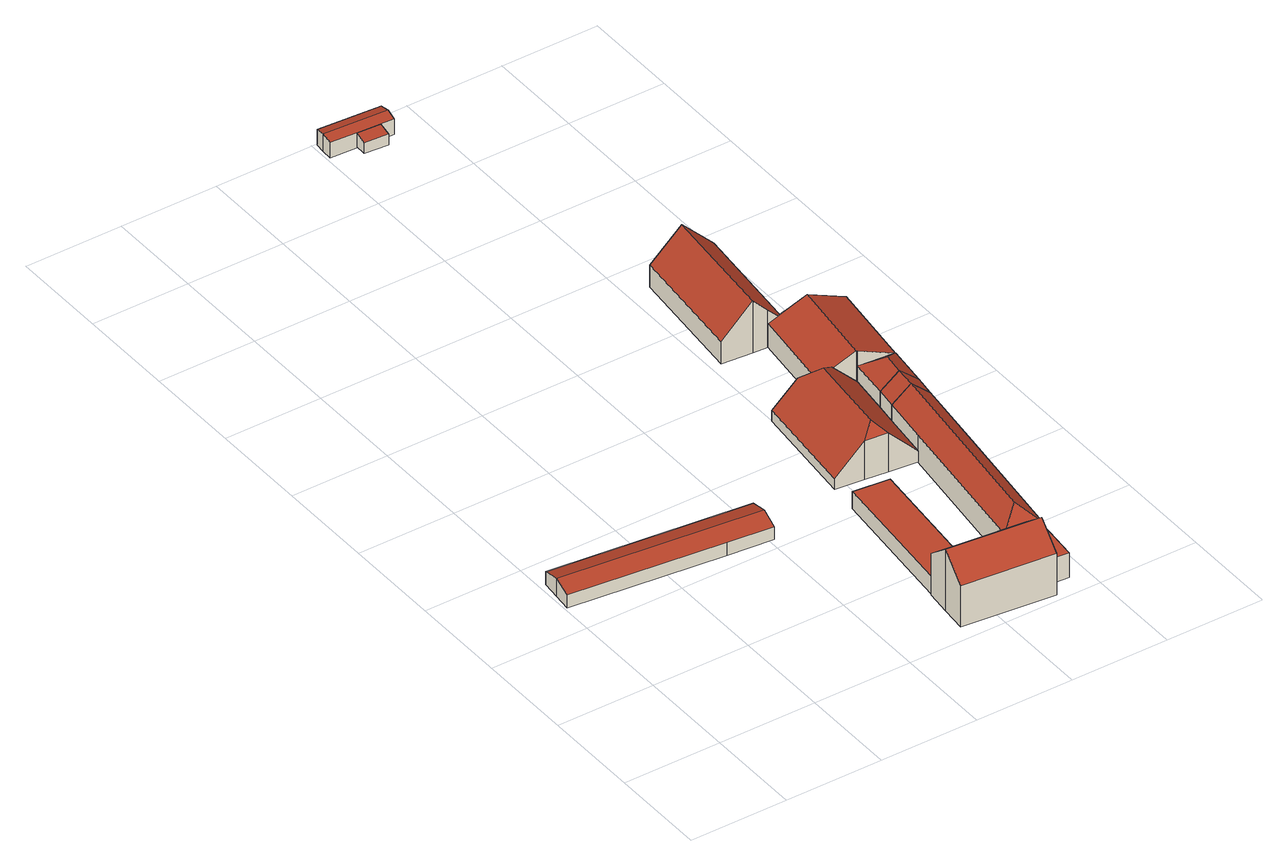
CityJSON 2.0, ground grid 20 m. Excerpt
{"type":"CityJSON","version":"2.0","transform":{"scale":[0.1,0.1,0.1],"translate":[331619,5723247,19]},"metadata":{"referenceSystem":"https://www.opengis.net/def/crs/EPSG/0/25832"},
"CityObjects":{
"building1":{"type":"Building","attributes":{"Geometrietyp2DReferenz":"3000","Gemeindeschluessel":"05170048","function":"31001_2720","roofType":"3100","measuredHeight":3.89},"address":[{"country":"Germany","locality":"Wesel","thoroughfareNumber":"3","thoroughfareName":"Alte Klosterstraße"}],"geometry":[{"type":"Solid","lod":"2","boundaries":[[[[0,1,2,3]],[[4,5,1,0]],[[6,7,5,4]],[[8,9,7,6]],[[10,11,9,8]],[[12,13,11,10]],[[3,2,13,12]],[[3,12,10,8,0]],[[6,4,0,8]],[[1,5,7,9,11,13,2]]]],"semantics":{"surfaces":[{"type":"WallSurface"},{"type":"RoofSurface"},{"type":"GroundSurface"}],"values":[[0,0,0,0,0,0,0,1,1,2]]}}]},
"building2":{"type":"Building","attributes":{"Geometrietyp2DReferenz":"3000","Gemeindeschluessel":"05170048","function":"31001_1210","roofType":"3100","measuredHeight":13.3},"address":[{"country":"Germany","locality":"Wesel","thoroughfareNumber":"12","thoroughfareName":"Klosterstraße"}],"geometry":[{"type":"Solid","lod":"2","boundaries":[[[[14,15,16,17]],[[18,19,15,14]],[[20,21,19,18]],[[22,23,21,20]],[[24,25,23,22]],[[26,27,25,24]],[[28,29,27,26]],[[17,16,29,28]],[[24,22,20,18,26]],[[14,17,28,26,18]],[[15,19,21,23,25,27,29,16]]]],"semantics":{"surfaces":[{"type":"WallSurface"},{"type":"RoofSurface"},{"type":"GroundSurface"}],"values":[[0,0,0,0,0,0,0,0,1,1,2]]}}]},
"building3":{"type":"Building","attributes":{"Geometrietyp2DReferenz":"3000","Gemeindeschluessel":"05170048","function":"31001_2720","roofType":"1000","measuredHeight":3.7},"address":[{"country":"Germany","locality":"Wesel","thoroughfareNumber":"12","thoroughfareName":"Klosterstraße"}],"geometry":[{"type":"Solid","lod":"2","boundaries":[[[[30,31,32,33]],[[34,35,31,30]],[[36,37,35,34]],[[33,32,37,36]],[[34,30,33,36]],[[31,35,37,32]]]],"semantics":{"surfaces":[{"type":"WallSurface"},{"type":"RoofSurface"},{"type":"GroundSurface"}],"values":[[0,0,0,0,1,2]]}}]},
"building4":{"type":"Building","attributes":{"Geometrietyp2DReferenz":"3000","Gemeindeschluessel":"05170048","function":"31001_2720","roofType":"1000","measuredHeight":5.24},"address":[{"country":"Germany","locality":"Wesel","thoroughfareNumber":"12","thoroughfareName":"Klosterstraße"}],"geometry":[{"type":"Solid","lod":"2","boundaries":[[[[38,39,40,41]],[[42,43,39,38]],[[44,45,43,42]],[[46,47,45,44]],[[41,40,47,46]],[[44,42,38,41,46]],[[39,43,45,47,40]]]],"semantics":{"surfaces":[{"type":"WallSurface"},{"type":"RoofSurface"},{"type":"GroundSurface"}],"values":[[0,0,0,0,0,1,2]]}}]},
"building5":{"type":"Building","attributes":{"Geometrietyp2DReferenz":"3000","Gemeindeschluessel":"05170048","function":"31001_2720","roofType":"3300","measuredHeight":10.61},"address":[{"country":"Germany","locality":"Wesel","thoroughfareNumber":"12","thoroughfareName":"Klosterstraße"}],"geometry":[{"type":"Solid","lod":"2","boundaries":[[[[48,49,50,51]],[[52,53,49,48]],[[54,55,53,52]],[[56,57,55,54]],[[58,59,57,56]],[[60,61,59,58]],[[62,63,61,60]],[[64,65,63,62]],[[66,67,65,64]],[[68,69,67,66]],[[51,50,69,68]],[[70,56,54,52,48,71]],[[48,51,71]],[[71,51,68,66,64,62,60,70]],[[60,58,56,70]],[[49,53,55,57,59,61,63,65,67,69,50]]]],"semantics":{"surfaces":[{"type":"WallSurface"},{"type":"RoofSurface"},{"type":"GroundSurface"}],"values":[[0,0,0,0,0,0,0,0,0,0,0,1,1,1,1,2]]}}]},
"building6":{"type":"Building","attributes":{"Geometrietyp2DReferenz":"3000","Gemeindeschluessel":"05170048","function":"31001_2720","roofType":"5000","measuredHeight":9.28},"address":[{"country":"Germany","locality":"Wesel","thoroughfareNumber":"12","thoroughfareName":"Klosterstraße"}],"geometry":[{"type":"Solid","lod":"2","boundaries":[[[[72,73,74,75]],[[76,77,73,72]],[[78,79,77,76]],[[80,81,79,78]],[[82,83,81,80]],[[84,85,83,82]],[[86,87,85,84]],[[75,74,87,86]],[[80,78,76,72,88]],[[72,75,86,88]],[[86,84,82,80,88]],[[73,77,79,81,83,85,87,74]]]],"semantics":{"surfaces":[{"type":"WallSurface"},{"type":"RoofSurface"},{"type":"GroundSurface"}],"values":[[0,0,0,0,0,0,0,0,1,1,1,2]]}}]},
"building7":{"type":"Building","attributes":{"Geometrietyp2DReferenz":"3000","Gemeindeschluessel":"05170048","function":"31001_2720","roofType":"3100","measuredHeight":8.34},"address":[{"country":"Germany","locality":"Wesel","thoroughfareNumber":"12","thoroughfareName":"Klosterstraße"}],"geometry":[{"type":"Solid","lod":"2","boundaries":[[[[82,89,90,91]],[[78,92,89,82]],[[93,94,92,78]],[[91,90,94,93]],[[82,80,78]],[[93,95,91]],[[91,95,80,82]],[[78,80,95,93]],[[89,92,94,90]]]],"semantics":{"surfaces":[{"type":"WallSurface"},{"type":"RoofSurface"},{"type":"GroundSurface"}],"values":[[0,0,0,0,0,0,1,1,2]]}}]},
"building8":{"type":"Building","attributes":{"Geometrietyp2DReferenz":"3000","Gemeindeschluessel":"05170048","function":"31001_1010","roofType":"3100","measuredHeight":11.15},"address":[{"country":"Germany","locality":"Wesel","thoroughfareNumber":"22","thoroughfareName":"Klosterstraße"},{"country":"Germany","locality":"Wesel","thoroughfareNumber":"20","thoroughfareName":"Klosterstraße"},{"country":"Germany","locality":"Wesel","thoroughfareNumber":"18","thoroughfareName":"Klosterstraße"},{"country":"Germany","locality":"Wesel","thoroughfareNumber":"16","thoroughfareName":"Klosterstraße"}],"geometry":[{"type":"Solid","lod":"2","boundaries":[[[[96,97,98,99]],[[100,101,97,96]],[[102,103,101,100]],[[104,105,103,102]],[[106,107,105,104]],[[108,109,107,106]],[[99,98,109,108]],[[108,106,104,102,99]],[[100,96,99,102]],[[97,101,103,105,107,109,98]]]],"semantics":{"surfaces":[{"type":"WallSurface"},{"type":"RoofSurface"},{"type":"GroundSurface"}],"values":[[0,0,0,0,0,0,0,1,1,2]]}}]},
"building9":{"type":"Building","attributes":{"Gemeindeschluessel":"05170048","Geometrietyp2DReferenz":"3000","function":"31001_1010"},"address":[{"country":"Germany","locality":"Wesel","thoroughfareNumber":"14","thoroughfareName":"Klosterstraße"}],"children":["building9-1","building9-2"]},
"building9-1":{"type":"BuildingPart","attributes":{"roofType":"3100","measuredHeight":8.39},"parents":["building9"],"geometry":[{"type":"MultiSurface","lod":"2","boundaries":[[[110,111,112,113]],[[114,115,111,110]],[[116,117,115,114]],[[118,119,117,116]],[[120,121,119,118]],[[122,123,121,120]],[[124,125,123,122]],[[113,112,126,127]],[[118,116,114,110,113,120]],[[127,124,122,120,113]],[[111,115,117,119,121,123,125,126,112]],[[127,128,129]],[[124,129,128,126,125]]],"semantics":{"surfaces":[{"type":"WallSurface"},{"type":"RoofSurface"},{"type":"GroundSurface"},{"type":"ClosureSurface"}],"values":[0,0,0,0,0,0,0,0,1,1,2,0,3]}}]},
"building9-2":{"type":"BuildingPart","attributes":{"roofType":"5000","measuredHeight":8.36},"parents":["building9"],"geometry":[{"type":"MultiSurface","lod":"2","boundaries":[[[93,94,130,95]],[[128,126,94,93]],[[91,90,125,131]],[[95,130,90,91]],[[95,91,131,132]],[[131,128,132]],[[128,93,95,132]],[[94,126,125,90,130]],[[131,124,129]],[[128,129,124,125,126]]],"semantics":{"surfaces":[{"type":"WallSurface"},{"type":"RoofSurface"},{"type":"GroundSurface"},{"type":"ClosureSurface"}],"values":[0,0,0,0,1,1,1,2,0,3]}}]},
"building10":{"type":"Building","attributes":{"Geometrietyp2DReferenz":"3000","Gemeindeschluessel":"05170048","function":"31001_1010","roofType":"3100","measuredHeight":3.81},"address":[{"country":"Germany","locality":"Wesel","thoroughfareNumber":"3","thoroughfareName":"Alte Klosterstraße"}],"geometry":[{"type":"Solid","lod":"2","boundaries":[[[[133,134,135,136]],[[137,138,134,133]],[[139,140,138,137]],[[141,142,140,139]],[[143,144,142,141]],[[145,146,144,143]],[[147,148,146,145]],[[149,150,148,147]],[[136,135,150,149]],[[133,136,149,147,145,137]],[[143,141,139,137,145]],[[134,138,140,142,144,146,148,150,135]]]],"semantics":{"surfaces":[{"type":"WallSurface"},{"type":"RoofSurface"},{"type":"GroundSurface"}],"values":[[0,0,0,0,0,0,0,0,0,1,1,2]]}}]},
"building11":{"type":"Building","attributes":{"Geometrietyp2DReferenz":"3000","Gemeindeschluessel":"05170048","function":"31001_1010","roofType":"2100","measuredHeight":2.99},"address":[{"country":"Germany","locality":"Wesel","thoroughfareNumber":"3","thoroughfareName":"Alte Klosterstraße"}],"geometry":[{"type":"Solid","lod":"2","boundaries":[[[[136,151,152,153]],[[149,154,151,136]],[[155,156,154,149]],[[153,152,156,155]],[[149,136,153,155]],[[151,154,156,152]]]],"semantics":{"surfaces":[{"type":"WallSurface"},{"type":"RoofSurface"},{"type":"GroundSurface"}],"values":[[0,0,0,0,1,2]]}}]}
},
"vertices":[
[10,504,48],[10,504,9],[6,466,9],[6,466,37],[14,542,37],[14,542,9],[419,498,37],[419,498,9],[415,460,48],[415,460,9],[410,422,37],[410,422,9],[318,432,37],[318,432,9],
[524,25,106],[524,25,17],[712,6,17],[712,6,106],[529,77,150],[529,77,17],[535,130,106],[535,130,17],[609,122,106],[609,122,17],[723,111,106],[723,111,17],[717,58,150],[717,58,17],[715,36,131],[715,36,17],
[637,399,56],[637,399,19],[563,407,19],[563,407,56],[609,122,56],[609,122,19],[535,130,56],[535,130,19],
[724,129,72],[724,129,19],[723,111,19],[723,111,72],[766,125,72],[766,125,19],[757,32,72],[757,32,19],[715,36,72],[715,36,19],
[628,462,103],[628,462,20],[673,457,20],[673,457,104],[569,468,43],[569,468,20],[592,691,43],[592,691,20],[643,686,94],[643,686,20],[681,682,93],[681,682,20],[710,679,93],[710,679,20],[760,674,43],[760,674,20],[750,591,43],[750,591,20],[744,548,43],[744,548,20],[732,451,43],[732,451,20],[672,649,126],[653,481,126],
[692,133,77],[692,133,18],[724,129,18],[724,129,77],[732,451,77],[732,451,18],[744,548,77],[744,548,18],[782,544,110],[782,544,18],[819,539,77],[819,539,18],[798,374,77],[798,374,18],[766,125,77],[766,125,18],[734,165,110],
[819,539,26],[825,582,26],[825,582,77],[744,548,26],[750,591,77],[750,591,26],[787,586,110],
[610,868,73],[610,868,25],[673,864,25],[673,864,137],[635,1119,73],[635,1119,25],[698,1113,137],[698,1113,25],[761,1107,73],[761,1107,25],[736,859,73],[736,859,25],[703,862,106],[703,862,25],
[681,682,76],[681,682,26],[758,674,26],[758,674,110],[703,862,76],[703,862,26],[736,859,91],[736,859,26],[737,859,91],[737,859,26],[781,855,110],[781,855,26],[858,848,76],[858,848,26],[835,666,76],[835,666,26],[760,674,26],[760,674,109],[760,674,77],[834,667,77],
[787,586,26],[835,666,77],[792,628,110],
[399,1742,53],[399,1742,20],[452,1739,20],[452,1739,53],[400,1764,58],[400,1764,20],[402,1786,53],[402,1786,20],[404,1786,53],[404,1786,20],[531,1778,53],[531,1778,20],[530,1756,58],[530,1756,20],[528,1734,53],[528,1734,20],[501,1736,53],[501,1736,20],
[452,1739,24],[451,1714,24],[451,1714,47],[501,1736,24],[500,1711,47],[500,1711,24]
]}
